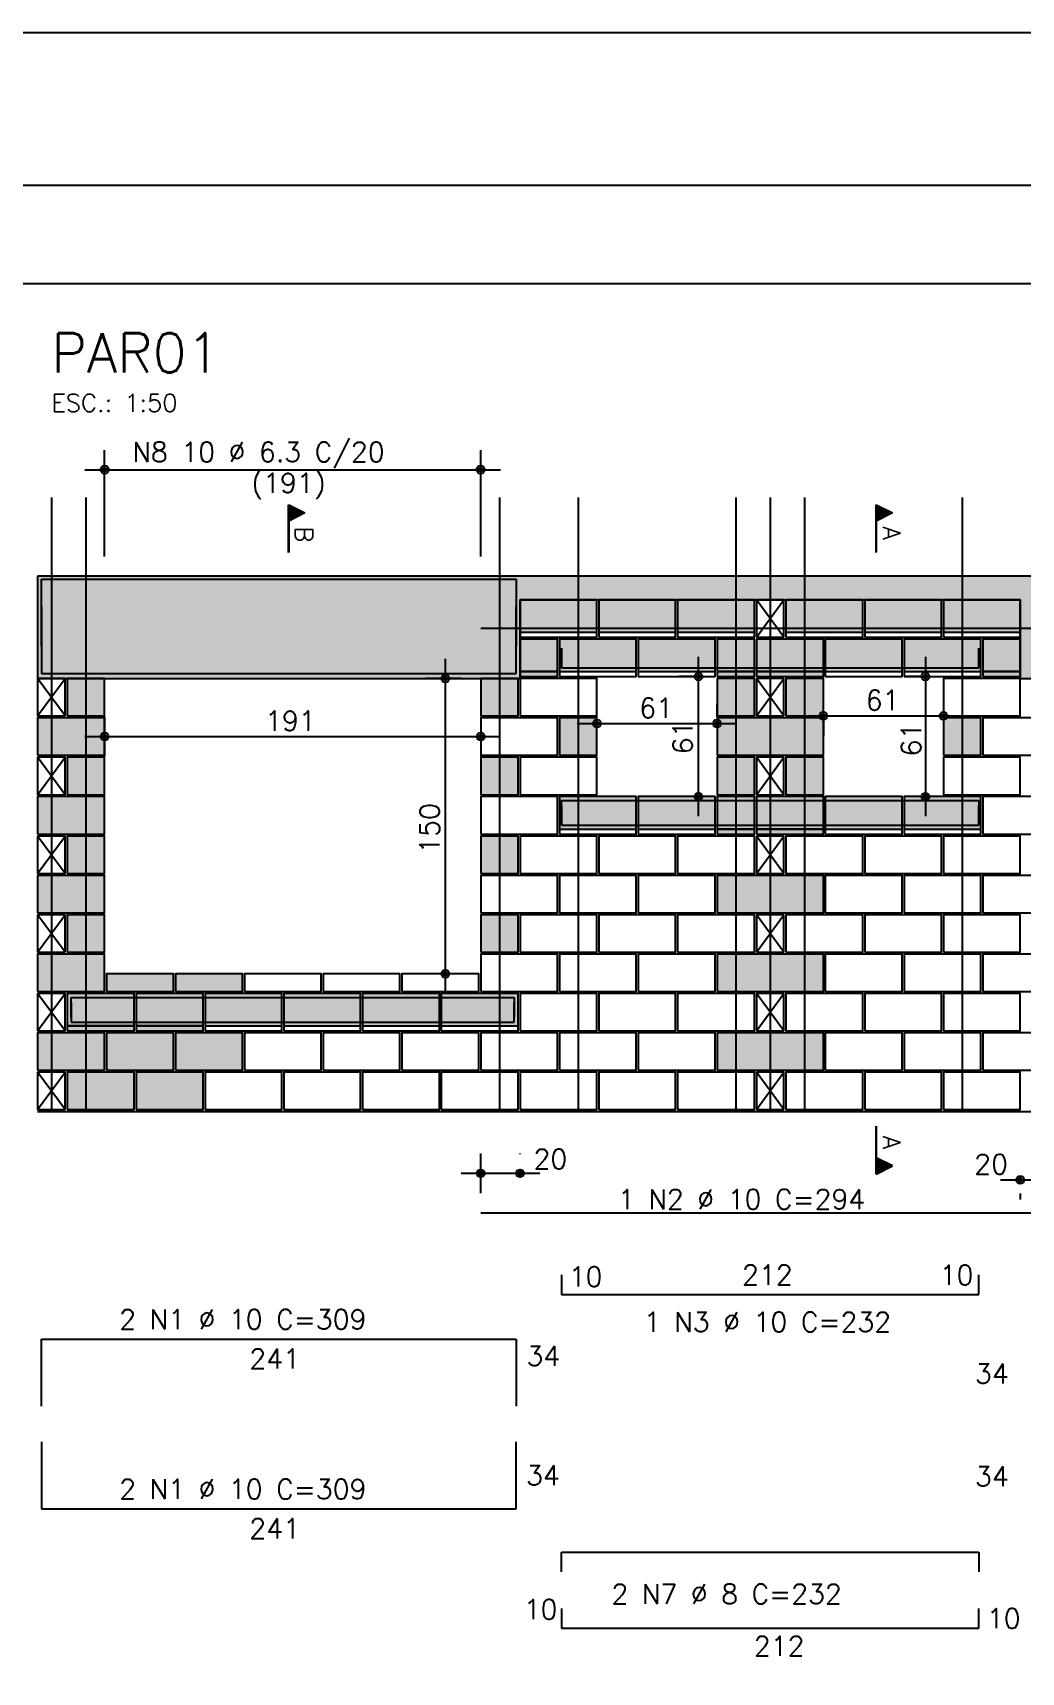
# Model space of a CAD drawing. Extents: x -1.9 to 86, y -1.6 to 61.
# Drawn here: x 7.1 to 17.14, y 44.29 to 60.95 of the extents above; entities that cross this region are included whole.
import ezdxf

# ---------------------------------------------------------------- set-up
doc = ezdxf.new("R2010")
doc.units = 0
doc.header["$MEASUREMENT"] = 0
doc.linetypes.add('HIDDEN', pattern=[9.525, 6.35, -3.175])
doc.layers.get('Defpoints').update_dxf_attribs({"linetype": 'CONTINUOUS'})
for name, color, linetype in [('ARQ_FOLHA', 7, 'CONTINUOUS'), ('PENA_01', 1, 'CONTINUOUS'), ('PENA_02', 2, 'CONTINUOUS'), ('PENA_03', 3, 'CONTINUOUS'), ('PENA_05', 5, 'CONTINUOUS'), ('PENA_06', 6, 'CONTINUOUS'), ('PENA_09', 254, 'CONTINUOUS'), ('PENA_11', 252, 'CONTINUOUS'), ('PENA_19', 240, 'CONTINUOUS'), ('PENA_21', 100, 'CONTINUOUS'), ('PENA_23', 50, 'CONTINUOUS')]:
    doc.layers.add(name, color=color, linetype=linetype)
doc.styles.get("Standard").update_dxf_attribs({"font": 'ROMANS.SHX'})

msp = doc.modelspace()

# ---------------------------------------------------------------- linework, layer by layer
at = {"layer": 'ARQ_FOLHA', "color": 1}
for points in [[(0, 0), (84.1, 0), (84.1, 59.4), (0, 59.4)], [(2.5, 1), (83.1, 1), (83.1, 58.4), (2.5, 58.4)]]:
    msp.add_lwpolyline(points, close=True, dxfattribs=at)
at = {"layer": 'Defpoints', "color": 8, "linetype": 'HIDDEN', "ltscale": 100}
msp.add_lwpolyline([(-1.95, 60.95), (-1.95, -1.55), (86.05, -1.55), (86.05, 60.95)], close=True, dxfattribs=at)
at = {"layer": 'PENA_01', "linetype": 'Continuous'}
for p, q in [((7.829, 55.63), (7.829, 56.711)), ((11.649, 55.63), (11.649, 56.711)), ((7.629, 56.511), (11.849, 56.511)), ((12.049, 54.86), (12.829, 54.86)), ((12.849, 54.86), (13.629, 54.86)), ((13.649, 54.86), (14.429, 54.86)), ((14.749, 54.86), (15.529, 54.86)), ((15.549, 54.86), (16.329, 54.86)), ((16.349, 54.86), (17.129, 54.86)), ((11.29, 51.19), (11.29, 54.59)), ((13.861, 52.99), (13.861, 54.61)), ((16.166, 54.61), (16.166, 52.99)), ((11.449, 54.39), (11.09, 54.39)), ((12.049, 54.46), (12.429, 54.46)), ((12.449, 54.46), (13.229, 54.46)), ((13.249, 54.46), (14.029, 54.46)), ((13.829, 54.41), (13.661, 54.41)), ((14.049, 54.46), (14.429, 54.46)), ((14.449, 54.46), (15.129, 54.46)), ((15.149, 54.46), (15.929, 54.46)), ((15.949, 54.46), (16.729, 54.46)), ((16.139, 54.41), (15.966, 54.41)), ((16.749, 54.46), (17.129, 54.46)), ((12.829, 54), (12.829, 54.132)), ((14.049, 54), (14.049, 54.132)), ((7.829, 54), (7.829, 53.6)), ((11.649, 54), (11.649, 53.6)), ((14.929, 54.01), (16.549, 54.01)), ((15.129, 54), (15.129, 53.81)), ((16.349, 54), (16.349, 53.81)), ((7.629, 53.8), (11.849, 53.8)), ((12.629, 53.932), (14.249, 53.932)), ((13.829, 53.19), (13.661, 53.19)), ((16.139, 53.19), (15.966, 53.19)), ((12.449, 52.86), (13.229, 52.86)), ((13.249, 52.86), (14.029, 52.86)), ((14.049, 52.86), (14.429, 52.86)), ((14.449, 52.86), (15.129, 52.86)), ((15.149, 52.86), (15.929, 52.86)), ((15.949, 52.86), (16.729, 52.86)), ((11.429, 51.39), (11.09, 51.39)), ((7.449, 50.86), (8.129, 50.86)), ((8.149, 50.86), (8.829, 50.86)), ((8.849, 50.86), (9.629, 50.86)), ((9.649, 50.86), (10.429, 50.86)), ((10.449, 50.86), (11.229, 50.86)), ((11.249, 50.86), (12.029, 50.86)), ((11.649, 49.161), (11.649, 49.563)), ((12.049, 49.557), (12.049, 49.563)), ((12.249, 49.363), (11.449, 49.363)), ((16.929, 49.296), (17.728, 49.296)), ((17.129, 49.157), (17.129, 49.096))]:
    msp.add_line(p, q, dxfattribs=at)
at = {"layer": 'PENA_02', "linetype": 'Continuous'}
for p, q in [((14.729, 55.19), (14.449, 55.19)), ((14.449, 55.19), (14.449, 54.81)), ((14.729, 54.81), (14.729, 55.19)), ((14.449, 54.81), (14.729, 54.81)), ((7.429, 54.39), (7.149, 54.39)), ((7.149, 54.39), (7.149, 54.01)), ((7.429, 54.01), (7.429, 54.39)), ((14.729, 54.39), (14.449, 54.39)), ((14.449, 54.39), (14.449, 54.01)), ((14.729, 54.01), (14.729, 54.39)), ((7.149, 54.01), (7.429, 54.01)), ((14.449, 54.01), (14.729, 54.01)), ((7.429, 53.59), (7.149, 53.59)), ((7.149, 53.59), (7.149, 53.21)), ((7.429, 53.21), (7.429, 53.59)), ((14.729, 53.59), (14.449, 53.59)), ((14.449, 53.59), (14.449, 53.21)), ((14.729, 53.21), (14.729, 53.59)), ((7.149, 53.21), (7.429, 53.21)), ((14.449, 53.21), (14.729, 53.21)), ((7.429, 52.79), (7.149, 52.79)), ((7.149, 52.79), (7.149, 52.41)), ((7.429, 52.41), (7.429, 52.79)), ((14.729, 52.79), (14.449, 52.79)), ((14.449, 52.79), (14.449, 52.41)), ((14.729, 52.41), (14.729, 52.79)), ((7.149, 52.41), (7.429, 52.41)), ((14.449, 52.41), (14.729, 52.41)), ((7.429, 51.99), (7.149, 51.99)), ((7.149, 51.99), (7.149, 51.61)), ((7.429, 51.61), (7.429, 51.99)), ((14.729, 51.99), (14.449, 51.99)), ((14.449, 51.99), (14.449, 51.61)), ((14.729, 51.61), (14.729, 51.99)), ((7.149, 51.61), (7.429, 51.61)), ((14.449, 51.61), (14.729, 51.61)), ((7.429, 51.19), (7.149, 51.19)), ((7.149, 51.19), (7.149, 50.81)), ((7.429, 50.81), (7.429, 51.19)), ((14.729, 51.19), (14.449, 51.19)), ((14.449, 51.19), (14.449, 50.81)), ((14.729, 50.81), (14.729, 51.19)), ((7.149, 50.81), (7.429, 50.81)), ((14.449, 50.81), (14.729, 50.81)), ((7.429, 50.39), (7.149, 50.39)), ((7.149, 50.39), (7.149, 50.01)), ((7.429, 50.01), (7.429, 50.39)), ((14.729, 50.39), (14.449, 50.39)), ((14.449, 50.39), (14.449, 50.01)), ((14.729, 50.01), (14.729, 50.39)), ((7.149, 50.01), (7.429, 50.01)), ((7.149, 49.99), (22.029, 49.99)), ((14.449, 50.01), (14.729, 50.01))]:
    msp.add_line(p, q, dxfattribs=at)
for points in [[(7.149, 55.43), (7.149, 55.19), (7.149, 54.39), (12.049, 54.39), (12.049, 55.19), (17.129, 55.19), (17.129, 54.39), (22.029, 54.39), (22.029, 55.19), (22.029, 55.43), (7.149, 55.43)], [(12.049, 54.81), (12.829, 54.81), (12.829, 55.19), (12.049, 55.19), (12.049, 54.81)], [(12.849, 54.81), (13.629, 54.81), (13.629, 55.19), (12.849, 55.19), (12.849, 54.81)], [(13.649, 54.81), (14.429, 54.81), (14.429, 55.19), (13.649, 55.19), (13.649, 54.81)], [(14.749, 54.81), (15.529, 54.81), (15.529, 55.19), (14.749, 55.19), (14.749, 54.81)], [(15.549, 54.81), (16.329, 54.81), (16.329, 55.19), (15.549, 55.19), (15.549, 54.81)], [(16.349, 54.81), (17.129, 54.81), (17.129, 55.19), (16.349, 55.19), (16.349, 54.81)], [(12.049, 54.41), (12.429, 54.41), (12.429, 54.79), (12.049, 54.79), (12.049, 54.41)], [(12.449, 54.41), (13.229, 54.41), (13.229, 54.79), (12.449, 54.79), (12.449, 54.41)], [(13.249, 54.41), (14.029, 54.41), (14.029, 54.79), (13.249, 54.79), (13.249, 54.41)], [(14.049, 54.41), (14.429, 54.41), (14.429, 54.79), (14.049, 54.79), (14.049, 54.41)], [(14.449, 54.41), (15.129, 54.41), (15.129, 54.79), (14.449, 54.79), (14.449, 54.41)], [(15.149, 54.41), (15.929, 54.41), (15.929, 54.79), (15.149, 54.79), (15.149, 54.41)], [(15.949, 54.41), (16.729, 54.41), (16.729, 54.79), (15.949, 54.79), (15.949, 54.41)], [(16.749, 54.41), (17.129, 54.41), (17.129, 54.79), (16.749, 54.79), (16.749, 54.41)], [(7.449, 54.01), (7.829, 54.01), (7.829, 54.39), (7.449, 54.39), (7.449, 54.01)], [(11.649, 54.01), (12.029, 54.01), (12.029, 54.39), (11.649, 54.39), (11.649, 54.01)], [(12.049, 54.01), (12.829, 54.01), (12.829, 54.39), (12.049, 54.39), (12.049, 54.01)], [(14.049, 54.01), (14.429, 54.01), (14.429, 54.39), (14.049, 54.39), (14.049, 54.01)], [(14.749, 54.01), (15.129, 54.01), (15.129, 54.39), (14.749, 54.39), (14.749, 54.01)], [(16.349, 54.01), (17.129, 54.01), (17.129, 54.39), (16.349, 54.39), (16.349, 54.01)], [(7.149, 53.61), (7.829, 53.61), (7.829, 53.99), (7.149, 53.99), (7.149, 53.61)], [(11.649, 53.61), (12.429, 53.61), (12.429, 53.99), (11.649, 53.99), (11.649, 53.61)], [(12.449, 53.61), (12.829, 53.61), (12.829, 53.99), (12.449, 53.99), (12.449, 53.61)], [(14.049, 53.61), (15.129, 53.61), (15.129, 53.99), (14.049, 53.99), (14.049, 53.61)], [(16.349, 53.61), (16.729, 53.61), (16.729, 53.99), (16.349, 53.99), (16.349, 53.61)], [(16.749, 53.61), (17.529, 53.61), (17.529, 53.99), (16.749, 53.99), (16.749, 53.61)], [(7.449, 53.21), (7.829, 53.21), (7.829, 53.59), (7.449, 53.59), (7.449, 53.21)], [(11.649, 53.21), (12.029, 53.21), (12.029, 53.59), (11.649, 53.59), (11.649, 53.21)], [(12.049, 53.21), (12.829, 53.21), (12.829, 53.59), (12.049, 53.59), (12.049, 53.21)], [(14.049, 53.21), (14.429, 53.21), (14.429, 53.59), (14.049, 53.59), (14.049, 53.21)], [(14.749, 53.21), (15.129, 53.21), (15.129, 53.59), (14.749, 53.59), (14.749, 53.21)], [(16.349, 53.21), (17.129, 53.21), (17.129, 53.59), (16.349, 53.59), (16.349, 53.21)], [(7.149, 52.81), (7.829, 52.81), (7.829, 53.19), (7.149, 53.19), (7.149, 52.81)], [(11.649, 52.81), (12.429, 52.81), (12.429, 53.19), (11.649, 53.19), (11.649, 52.81)], [(12.449, 52.81), (13.229, 52.81), (13.229, 53.19), (12.449, 53.19), (12.449, 52.81)], [(13.249, 52.81), (14.029, 52.81), (14.029, 53.19), (13.249, 53.19), (13.249, 52.81)], [(14.049, 52.81), (14.429, 52.81), (14.429, 53.19), (14.049, 53.19), (14.049, 52.81)], [(14.449, 52.81), (15.129, 52.81), (15.129, 53.19), (14.449, 53.19), (14.449, 52.81)], [(15.149, 52.81), (15.929, 52.81), (15.929, 53.19), (15.149, 53.19), (15.149, 52.81)], [(15.949, 52.81), (16.729, 52.81), (16.729, 53.19), (15.949, 53.19), (15.949, 52.81)], [(16.749, 52.81), (17.529, 52.81), (17.529, 53.19), (16.749, 53.19), (16.749, 52.81)], [(7.449, 52.41), (7.829, 52.41), (7.829, 52.79), (7.449, 52.79), (7.449, 52.41)], [(11.649, 52.41), (12.029, 52.41), (12.029, 52.79), (11.649, 52.79), (11.649, 52.41)], [(12.049, 52.41), (12.829, 52.41), (12.829, 52.79), (12.049, 52.79), (12.049, 52.41)], [(12.849, 52.41), (13.629, 52.41), (13.629, 52.79), (12.849, 52.79), (12.849, 52.41)], [(13.649, 52.41), (14.429, 52.41), (14.429, 52.79), (13.649, 52.79), (13.649, 52.41)], [(14.749, 52.41), (15.529, 52.41), (15.529, 52.79), (14.749, 52.79), (14.749, 52.41)], [(15.549, 52.41), (16.329, 52.41), (16.329, 52.79), (15.549, 52.79), (15.549, 52.41)], [(16.349, 52.41), (17.129, 52.41), (17.129, 52.79), (16.349, 52.79), (16.349, 52.41)], [(7.149, 52.01), (7.829, 52.01), (7.829, 52.39), (7.149, 52.39), (7.149, 52.01)], [(11.649, 52.01), (12.429, 52.01), (12.429, 52.39), (11.649, 52.39), (11.649, 52.01)], [(12.449, 52.01), (13.229, 52.01), (13.229, 52.39), (12.449, 52.39), (12.449, 52.01)], [(13.249, 52.01), (14.029, 52.01), (14.029, 52.39), (13.249, 52.39), (13.249, 52.01)], [(14.049, 52.01), (15.129, 52.01), (15.129, 52.39), (14.049, 52.39), (14.049, 52.01)], [(15.149, 52.01), (15.929, 52.01), (15.929, 52.39), (15.149, 52.39), (15.149, 52.01)], [(15.949, 52.01), (16.729, 52.01), (16.729, 52.39), (15.949, 52.39), (15.949, 52.01)], [(16.749, 52.01), (17.529, 52.01), (17.529, 52.39), (16.749, 52.39), (16.749, 52.01)], [(7.449, 51.61), (7.829, 51.61), (7.829, 51.99), (7.449, 51.99), (7.449, 51.61)], [(11.649, 51.61), (12.029, 51.61), (12.029, 51.99), (11.649, 51.99), (11.649, 51.61)], [(12.049, 51.61), (12.829, 51.61), (12.829, 51.99), (12.049, 51.99), (12.049, 51.61)], [(12.849, 51.61), (13.629, 51.61), (13.629, 51.99), (12.849, 51.99), (12.849, 51.61)], [(13.649, 51.61), (14.429, 51.61), (14.429, 51.99), (13.649, 51.99), (13.649, 51.61)], [(14.749, 51.61), (15.529, 51.61), (15.529, 51.99), (14.749, 51.99), (14.749, 51.61)], [(15.549, 51.61), (16.329, 51.61), (16.329, 51.99), (15.549, 51.99), (15.549, 51.61)], [(16.349, 51.61), (17.129, 51.61), (17.129, 51.99), (16.349, 51.99), (16.349, 51.61)], [(7.149, 51.21), (7.829, 51.21), (7.829, 51.59), (7.149, 51.59), (7.149, 51.21)], [(11.649, 51.21), (12.429, 51.21), (12.429, 51.59), (11.649, 51.59), (11.649, 51.21)], [(12.449, 51.21), (13.229, 51.21), (13.229, 51.59), (12.449, 51.59), (12.449, 51.21)], [(13.249, 51.21), (14.029, 51.21), (14.029, 51.59), (13.249, 51.59), (13.249, 51.21)], [(14.049, 51.21), (15.129, 51.21), (15.129, 51.59), (14.049, 51.59), (14.049, 51.21)], [(15.149, 51.21), (15.929, 51.21), (15.929, 51.59), (15.149, 51.59), (15.149, 51.21)], [(15.949, 51.21), (16.729, 51.21), (16.729, 51.59), (15.949, 51.59), (15.949, 51.21)], [(16.749, 51.21), (17.529, 51.21), (17.529, 51.59), (16.749, 51.59), (16.749, 51.21)], [(7.849, 51.21), (8.529, 51.21), (8.529, 51.39), (7.849, 51.39), (7.849, 51.21)], [(8.549, 51.21), (9.229, 51.21), (9.229, 51.39), (8.549, 51.39), (8.549, 51.21)], [(9.249, 51.21), (10.029, 51.21), (10.029, 51.39), (9.249, 51.39), (9.249, 51.21)], [(10.049, 51.21), (10.829, 51.21), (10.829, 51.39), (10.049, 51.39), (10.049, 51.21)], [(10.849, 51.21), (11.629, 51.21), (11.629, 51.39), (10.849, 51.39), (10.849, 51.21)], [(7.449, 50.81), (8.129, 50.81), (8.129, 51.19), (7.449, 51.19), (7.449, 50.81)], [(8.149, 50.81), (8.829, 50.81), (8.829, 51.19), (8.149, 51.19), (8.149, 50.81)], [(8.849, 50.81), (9.629, 50.81), (9.629, 51.19), (8.849, 51.19), (8.849, 50.81)], [(9.649, 50.81), (10.429, 50.81), (10.429, 51.19), (9.649, 51.19), (9.649, 50.81)], [(10.449, 50.81), (11.229, 50.81), (11.229, 51.19), (10.449, 51.19), (10.449, 50.81)], [(11.249, 50.81), (12.029, 50.81), (12.029, 51.19), (11.249, 51.19), (11.249, 50.81)], [(12.049, 50.81), (12.829, 50.81), (12.829, 51.19), (12.049, 51.19), (12.049, 50.81)], [(12.849, 50.81), (13.629, 50.81), (13.629, 51.19), (12.849, 51.19), (12.849, 50.81)], [(13.649, 50.81), (14.429, 50.81), (14.429, 51.19), (13.649, 51.19), (13.649, 50.81)], [(14.749, 50.81), (15.529, 50.81), (15.529, 51.19), (14.749, 51.19), (14.749, 50.81)], [(15.549, 50.81), (16.329, 50.81), (16.329, 51.19), (15.549, 51.19), (15.549, 50.81)], [(16.349, 50.81), (17.129, 50.81), (17.129, 51.19), (16.349, 51.19), (16.349, 50.81)], [(7.149, 50.41), (7.829, 50.41), (7.829, 50.79), (7.149, 50.79), (7.149, 50.41)], [(7.849, 50.41), (8.529, 50.41), (8.529, 50.79), (7.849, 50.79), (7.849, 50.41)], [(8.549, 50.41), (9.229, 50.41), (9.229, 50.79), (8.549, 50.79), (8.549, 50.41)], [(9.249, 50.41), (10.029, 50.41), (10.029, 50.79), (9.249, 50.79), (9.249, 50.41)], [(10.049, 50.41), (10.829, 50.41), (10.829, 50.79), (10.049, 50.79), (10.049, 50.41)], [(10.849, 50.41), (11.629, 50.41), (11.629, 50.79), (10.849, 50.79), (10.849, 50.41)], [(11.649, 50.41), (12.429, 50.41), (12.429, 50.79), (11.649, 50.79), (11.649, 50.41)], [(12.449, 50.41), (13.229, 50.41), (13.229, 50.79), (12.449, 50.79), (12.449, 50.41)], [(13.249, 50.41), (14.029, 50.41), (14.029, 50.79), (13.249, 50.79), (13.249, 50.41)], [(14.049, 50.41), (15.129, 50.41), (15.129, 50.79), (14.049, 50.79), (14.049, 50.41)], [(15.149, 50.41), (15.929, 50.41), (15.929, 50.79), (15.149, 50.79), (15.149, 50.41)], [(15.949, 50.41), (16.729, 50.41), (16.729, 50.79), (15.949, 50.79), (15.949, 50.41)], [(16.749, 50.41), (17.529, 50.41), (17.529, 50.79), (16.749, 50.79), (16.749, 50.41)], [(7.449, 50.01), (8.129, 50.01), (8.129, 50.39), (7.449, 50.39), (7.449, 50.01)], [(8.149, 50.01), (8.829, 50.01), (8.829, 50.39), (8.149, 50.39), (8.149, 50.01)], [(8.849, 50.01), (9.629, 50.01), (9.629, 50.39), (8.849, 50.39), (8.849, 50.01)], [(9.649, 50.01), (10.429, 50.01), (10.429, 50.39), (9.649, 50.39), (9.649, 50.01)], [(10.449, 50.01), (11.229, 50.01), (11.229, 50.39), (10.449, 50.39), (10.449, 50.01)], [(11.249, 50.01), (12.029, 50.01), (12.029, 50.39), (11.249, 50.39), (11.249, 50.01)], [(12.049, 50.01), (12.829, 50.01), (12.829, 50.39), (12.049, 50.39), (12.049, 50.01)], [(12.849, 50.01), (13.629, 50.01), (13.629, 50.39), (12.849, 50.39), (12.849, 50.01)], [(13.649, 50.01), (14.429, 50.01), (14.429, 50.39), (13.649, 50.39), (13.649, 50.01)], [(14.749, 50.01), (15.529, 50.01), (15.529, 50.39), (14.749, 50.39), (14.749, 50.01)], [(15.549, 50.01), (16.329, 50.01), (16.329, 50.39), (15.549, 50.39), (15.549, 50.01)], [(16.349, 50.01), (17.129, 50.01), (17.129, 50.39), (16.349, 50.39), (16.349, 50.01)]]:
    msp.add_lwpolyline(points, dxfattribs=at)
for centre, radius in [((7.829, 56.511), 0.0416), ((7.829, 56.511), 0.0208), ((11.649, 56.511), 0.0416), ((11.649, 56.511), 0.0208), ((11.29, 54.39), 0.04), ((11.29, 54.39), 0.02), ((13.861, 54.41), 0.04), ((13.861, 54.41), 0.02), ((16.166, 54.41), 0.04), ((16.166, 54.41), 0.02), ((12.829, 53.932), 0.04), ((14.049, 53.932), 0.04), ((15.129, 54.01), 0.04), ((15.129, 54.01), 0.02), ((16.349, 54.01), 0.04), ((16.349, 54.01), 0.02), ((7.829, 53.8), 0.04), ((7.829, 53.8), 0.02), ((11.649, 53.8), 0.04), ((11.649, 53.8), 0.02), ((12.829, 53.932), 0.02), ((14.049, 53.932), 0.02), ((13.861, 53.19), 0.04), ((13.861, 53.19), 0.02), ((16.166, 53.19), 0.04), ((16.166, 53.19), 0.02), ((11.29, 51.39), 0.04), ((11.29, 51.39), 0.02), ((11.649, 49.363), 0.04), ((11.649, 49.363), 0.02), ((12.049, 49.363), 0.04), ((12.049, 49.363), 0.02), ((17.129, 49.296), 0.04), ((17.129, 49.296), 0.02)]:
    msp.add_circle(centre, radius, dxfattribs=at)
at = {"layer": 'PENA_03', "linetype": 'Continuous'}
for p, q in [((9.698, 55.669), (9.698, 56.155)), ((9.698, 56.155), (9.864, 56.072)), ((9.699, 56.154), (9.699, 55.99)), ((9.699, 56.154), (9.862, 56.072)), ((9.711, 56.149), (9.711, 55.995)), ((9.724, 56.142), (9.724, 56.002)), ((9.736, 56.136), (9.736, 56.008)), ((9.749, 56.129), (9.749, 56.014)), ((15.665, 55.669), (15.665, 56.155)), ((15.665, 56.155), (15.831, 56.072)), ((15.666, 56.154), (15.666, 55.99)), ((15.666, 56.154), (15.829, 56.072)), ((15.678, 56.149), (15.678, 55.995)), ((15.691, 56.142), (15.691, 56.002)), ((15.703, 56.136), (15.703, 56.008)), ((15.716, 56.129), (15.716, 56.014)), ((9.862, 56.072), (9.699, 55.99)), ((9.864, 56.072), (9.699, 55.989)), ((9.699, 55.989), (9.699, 55.669)), ((9.762, 56.123), (9.762, 56.021)), ((9.775, 56.117), (9.775, 56.027)), ((9.787, 56.11), (9.787, 56.034)), ((9.8, 56.104), (9.8, 56.04)), ((9.813, 56.097), (9.813, 56.046)), ((9.826, 56.091), (9.826, 56.053)), ((9.838, 56.085), (9.838, 56.059)), ((9.851, 56.078), (9.851, 56.066)), ((15.829, 56.072), (15.666, 55.99)), ((15.831, 56.072), (15.666, 55.989)), ((15.666, 55.989), (15.666, 55.669)), ((15.729, 56.123), (15.729, 56.021)), ((15.742, 56.117), (15.742, 56.027)), ((15.754, 56.11), (15.754, 56.034)), ((15.767, 56.104), (15.767, 56.04)), ((15.78, 56.097), (15.78, 56.046)), ((15.793, 56.091), (15.793, 56.053)), ((15.805, 56.085), (15.805, 56.059)), ((15.818, 56.078), (15.818, 56.066)), ((14.449, 54.81), (14.729, 55.19)), ((14.729, 54.81), (14.449, 55.19)), ((7.149, 54.01), (7.429, 54.39)), ((7.429, 54.01), (7.149, 54.39)), ((14.449, 54.01), (14.729, 54.39)), ((14.729, 54.01), (14.449, 54.39)), ((7.149, 53.21), (7.429, 53.59)), ((7.429, 53.21), (7.149, 53.59)), ((14.449, 53.21), (14.729, 53.59)), ((14.729, 53.21), (14.449, 53.59)), ((7.149, 52.41), (7.429, 52.79)), ((7.429, 52.41), (7.149, 52.79)), ((14.449, 52.41), (14.729, 52.79)), ((14.729, 52.41), (14.449, 52.79)), ((7.149, 51.61), (7.429, 51.99)), ((7.429, 51.61), (7.149, 51.99)), ((14.449, 51.61), (14.729, 51.99)), ((14.729, 51.61), (14.449, 51.99)), ((7.149, 50.81), (7.429, 51.19)), ((7.429, 50.81), (7.149, 51.19)), ((14.449, 50.81), (14.729, 51.19)), ((14.729, 50.81), (14.449, 51.19)), ((7.149, 50.01), (7.429, 50.39)), ((7.429, 50.01), (7.149, 50.39)), ((14.449, 50.01), (14.729, 50.39)), ((14.729, 50.01), (14.449, 50.39)), ((15.665, 49.843), (15.665, 49.356)), ((15.666, 49.522), (15.666, 49.843)), ((15.831, 49.439), (15.666, 49.522)), ((15.666, 49.357), (15.666, 49.521)), ((15.829, 49.439), (15.666, 49.521)), ((15.678, 49.363), (15.678, 49.516)), ((15.691, 49.369), (15.691, 49.51)), ((15.703, 49.375), (15.703, 49.503)), ((15.716, 49.382), (15.716, 49.497)), ((15.729, 49.388), (15.729, 49.49)), ((15.742, 49.395), (15.742, 49.484)), ((15.754, 49.401), (15.754, 49.478)), ((15.767, 49.407), (15.767, 49.471)), ((15.665, 49.356), (15.831, 49.439)), ((15.666, 49.357), (15.829, 49.439)), ((15.78, 49.414), (15.78, 49.465)), ((15.793, 49.42), (15.793, 49.458)), ((15.805, 49.427), (15.805, 49.452)), ((15.818, 49.433), (15.818, 49.446))]:
    msp.add_line(p, q, dxfattribs=at)
at = {"layer": 'PENA_05', "linetype": 'Continuous'}
for p, q in [((7.189, 54.72), (7.189, 55.4)), ((7.189, 55.4), (12.009, 55.4)), ((12.009, 55.4), (12.009, 54.72)), ((7.189, 55.121), (7.189, 54.441)), ((12.009, 54.441), (12.009, 55.121)), ((11.649, 54.9), (17.528, 54.9)), ((12.469, 54.7), (12.469, 54.5)), ((16.709, 54.5), (16.709, 54.7)), ((12.469, 54.5), (16.709, 54.5)), ((7.189, 54.441), (12.009, 54.441)), ((12.469, 52.95), (12.469, 53.15)), ((12.469, 53.15), (16.709, 53.15)), ((16.709, 53.15), (16.709, 52.95)), ((12.469, 53.1), (12.469, 52.9)), ((16.709, 52.9), (16.709, 53.1)), ((12.469, 52.9), (16.709, 52.9)), ((7.489, 50.95), (7.489, 51.15)), ((7.489, 51.15), (11.989, 51.15)), ((11.989, 51.15), (11.989, 50.95)), ((7.489, 51.1), (7.489, 50.9)), ((11.989, 50.9), (11.989, 51.1)), ((7.489, 50.9), (11.989, 50.9)), ((11.649, 48.961), (17.528, 48.961)), ((12.469, 48.331), (12.469, 48.131)), ((16.709, 48.131), (16.709, 48.331)), ((12.469, 48.131), (16.709, 48.131)), ((7.189, 46.999), (7.189, 47.679)), ((7.189, 47.679), (12.009, 47.679)), ((12.009, 47.679), (12.009, 46.999)), ((7.189, 46.635), (7.189, 45.955)), ((12.009, 45.955), (12.009, 46.635)), ((7.189, 45.955), (12.009, 45.955)), ((12.469, 45.314), (12.469, 45.514)), ((12.469, 45.514), (16.709, 45.514)), ((16.709, 45.514), (16.709, 45.314)), ((12.469, 44.941), (12.469, 44.741)), ((16.709, 44.741), (16.709, 44.941)), ((12.469, 44.741), (16.709, 44.741))]:
    msp.add_line(p, q, dxfattribs=at)
for points in [[(7.289, 56.23), (7.289, 49.99)], [(7.639, 56.23), (7.639, 49.99)], [(11.839, 56.23), (11.839, 49.99)], [(12.639, 56.23), (12.639, 49.99)], [(14.239, 56.23), (14.239, 49.99)], [(14.589, 56.23), (14.589, 49.99)], [(14.939, 56.23), (14.939, 49.99)], [(16.539, 56.23), (16.539, 49.99)]]:
    msp.add_lwpolyline(points, dxfattribs=at)
at = {"layer": 'PENA_09', "linetype": 'Continuous'}
for points in [[(12.049, 54.86), (12.829, 54.86), (12.829, 55.19), (12.049, 55.19), (12.049, 54.86)], [(12.849, 54.86), (13.629, 54.86), (13.629, 55.19), (12.849, 55.19), (12.849, 54.86)], [(13.649, 54.86), (14.429, 54.86), (14.429, 55.19), (13.649, 55.19), (13.649, 54.86)], [(14.749, 54.86), (15.529, 54.86), (15.529, 55.19), (14.749, 55.19), (14.749, 54.86)], [(15.549, 54.86), (16.329, 54.86), (16.329, 55.19), (15.549, 55.19), (15.549, 54.86)], [(16.349, 54.86), (17.129, 54.86), (17.129, 55.19), (16.349, 55.19), (16.349, 54.86)], [(12.049, 54.46), (12.429, 54.46), (12.429, 54.79), (12.049, 54.79), (12.049, 54.46)], [(12.449, 54.46), (13.229, 54.46), (13.229, 54.79), (12.449, 54.79), (12.449, 54.46)], [(13.249, 54.46), (14.029, 54.46), (14.029, 54.79), (13.249, 54.79), (13.249, 54.46)], [(14.049, 54.46), (14.429, 54.46), (14.429, 54.79), (14.049, 54.79), (14.049, 54.46)], [(14.449, 54.46), (15.129, 54.46), (15.129, 54.79), (14.449, 54.79), (14.449, 54.46)], [(15.149, 54.46), (15.929, 54.46), (15.929, 54.79), (15.149, 54.79), (15.149, 54.46)], [(15.949, 54.46), (16.729, 54.46), (16.729, 54.79), (15.949, 54.79), (15.949, 54.46)], [(16.749, 54.46), (17.129, 54.46), (17.129, 54.79), (16.749, 54.79), (16.749, 54.46)], [(12.449, 52.86), (13.229, 52.86), (13.229, 53.19), (12.449, 53.19), (12.449, 52.86)], [(13.249, 52.86), (14.029, 52.86), (14.029, 53.19), (13.249, 53.19), (13.249, 52.86)], [(14.049, 52.86), (14.429, 52.86), (14.429, 53.19), (14.049, 53.19), (14.049, 52.86)], [(14.449, 52.86), (15.129, 52.86), (15.129, 53.19), (14.449, 53.19), (14.449, 52.86)], [(15.149, 52.86), (15.929, 52.86), (15.929, 53.19), (15.149, 53.19), (15.149, 52.86)], [(15.949, 52.86), (16.729, 52.86), (16.729, 53.19), (15.949, 53.19), (15.949, 52.86)], [(7.449, 50.86), (8.129, 50.86), (8.129, 51.19), (7.449, 51.19), (7.449, 50.86)], [(8.149, 50.86), (8.829, 50.86), (8.829, 51.19), (8.149, 51.19), (8.149, 50.86)], [(8.849, 50.86), (9.629, 50.86), (9.629, 51.19), (8.849, 51.19), (8.849, 50.86)], [(9.649, 50.86), (10.429, 50.86), (10.429, 51.19), (9.649, 51.19), (9.649, 50.86)], [(10.449, 50.86), (11.229, 50.86), (11.229, 51.19), (10.449, 51.19), (10.449, 50.86)], [(11.249, 50.86), (12.029, 50.86), (12.029, 51.19), (11.249, 51.19), (11.249, 50.86)]]:
    msp.add_lwpolyline(points, dxfattribs=at)
for points in [[(12.049, 54.86), (12.829, 54.86), (12.829, 55.19)], [(12.049, 54.86), (12.829, 55.19), (12.049, 55.19)], [(12.049, 54.86), (12.049, 55.19), (12.049, 54.86)], [(12.849, 54.86), (13.629, 54.86), (13.629, 55.19)], [(12.849, 54.86), (13.629, 55.19), (12.849, 55.19)], [(12.849, 54.86), (12.849, 55.19), (12.849, 54.86)], [(13.649, 54.86), (14.429, 54.86), (14.429, 55.19)], [(13.649, 54.86), (14.429, 55.19), (13.649, 55.19)], [(13.649, 54.86), (13.649, 55.19), (13.649, 54.86)], [(14.749, 54.86), (15.529, 54.86), (15.529, 55.19)], [(14.749, 54.86), (15.529, 55.19), (14.749, 55.19)], [(14.749, 54.86), (14.749, 55.19), (14.749, 54.86)], [(15.549, 54.86), (16.329, 54.86), (16.329, 55.19)], [(15.549, 54.86), (16.329, 55.19), (15.549, 55.19)], [(15.549, 54.86), (15.549, 55.19), (15.549, 54.86)], [(16.349, 54.86), (17.129, 54.86), (17.129, 55.19)], [(16.349, 54.86), (17.129, 55.19), (16.349, 55.19)], [(16.349, 54.86), (16.349, 55.19), (16.349, 54.86)], [(12.049, 54.46), (12.429, 54.46), (12.429, 54.79)], [(12.049, 54.46), (12.429, 54.79), (12.049, 54.79)], [(12.049, 54.46), (12.049, 54.79), (12.049, 54.46)], [(12.449, 54.46), (13.229, 54.46), (13.229, 54.79)], [(12.449, 54.46), (13.229, 54.79), (12.449, 54.79)], [(12.449, 54.46), (12.449, 54.79), (12.449, 54.46)], [(13.249, 54.46), (14.029, 54.46), (14.029, 54.79)], [(13.249, 54.46), (14.029, 54.79), (13.249, 54.79)], [(13.249, 54.46), (13.249, 54.79), (13.249, 54.46)], [(14.049, 54.46), (14.429, 54.46), (14.429, 54.79)], [(14.049, 54.46), (14.429, 54.79), (14.049, 54.79)], [(14.049, 54.46), (14.049, 54.79), (14.049, 54.46)], [(14.449, 54.46), (15.129, 54.46), (15.129, 54.79)], [(14.449, 54.46), (15.129, 54.79), (14.449, 54.79)], [(14.449, 54.46), (14.449, 54.79), (14.449, 54.46)], [(15.149, 54.46), (15.929, 54.46), (15.929, 54.79)], [(15.149, 54.46), (15.929, 54.79), (15.149, 54.79)], [(15.149, 54.46), (15.149, 54.79), (15.149, 54.46)], [(15.949, 54.46), (16.729, 54.46), (16.729, 54.79)], [(15.949, 54.46), (16.729, 54.79), (15.949, 54.79)], [(15.949, 54.46), (15.949, 54.79), (15.949, 54.46)], [(16.749, 54.46), (17.129, 54.46), (17.129, 54.79)], [(16.749, 54.46), (17.129, 54.79), (16.749, 54.79)], [(16.749, 54.46), (16.749, 54.79), (16.749, 54.46)], [(12.449, 52.86), (13.229, 52.86), (13.229, 53.19)], [(12.449, 52.86), (13.229, 53.19), (12.449, 53.19)], [(12.449, 52.86), (12.449, 53.19), (12.449, 52.86)], [(13.249, 52.86), (14.029, 52.86), (14.029, 53.19)], [(13.249, 52.86), (14.029, 53.19), (13.249, 53.19)], [(13.249, 52.86), (13.249, 53.19), (13.249, 52.86)], [(14.049, 52.86), (14.429, 52.86), (14.429, 53.19)], [(14.049, 52.86), (14.429, 53.19), (14.049, 53.19)], [(14.049, 52.86), (14.049, 53.19), (14.049, 52.86)], [(14.449, 52.86), (15.129, 52.86), (15.129, 53.19)], [(14.449, 52.86), (15.129, 53.19), (14.449, 53.19)], [(14.449, 52.86), (14.449, 53.19), (14.449, 52.86)], [(15.149, 52.86), (15.929, 52.86), (15.929, 53.19)], [(15.149, 52.86), (15.929, 53.19), (15.149, 53.19)], [(15.149, 52.86), (15.149, 53.19), (15.149, 52.86)], [(15.949, 52.86), (16.729, 52.86), (16.729, 53.19)], [(15.949, 52.86), (16.729, 53.19), (15.949, 53.19)], [(15.949, 52.86), (15.949, 53.19), (15.949, 52.86)], [(7.449, 50.86), (8.129, 50.86), (8.129, 51.19)], [(7.449, 50.86), (8.129, 51.19), (7.449, 51.19)], [(7.449, 50.86), (7.449, 51.19), (7.449, 50.86)], [(8.149, 50.86), (8.829, 50.86), (8.829, 51.19)], [(8.149, 50.86), (8.829, 51.19), (8.149, 51.19)], [(8.149, 50.86), (8.149, 51.19), (8.149, 50.86)], [(8.849, 50.86), (9.629, 50.86), (9.629, 51.19)], [(8.849, 50.86), (9.629, 51.19), (8.849, 51.19)], [(8.849, 50.86), (8.849, 51.19), (8.849, 50.86)], [(9.649, 50.86), (10.429, 50.86), (10.429, 51.19)], [(9.649, 50.86), (10.429, 51.19), (9.649, 51.19)], [(9.649, 50.86), (9.649, 51.19), (9.649, 50.86)], [(10.449, 50.86), (11.229, 50.86), (11.229, 51.19)], [(10.449, 50.86), (11.229, 51.19), (10.449, 51.19)], [(10.449, 50.86), (10.449, 51.19), (10.449, 50.86)], [(11.249, 50.86), (12.029, 50.86), (12.029, 51.19)], [(11.249, 50.86), (12.029, 51.19), (11.249, 51.19)], [(11.249, 50.86), (11.249, 51.19), (11.249, 50.86)]]:
    msp.add_solid(points, dxfattribs=at)
at = {"layer": 'PENA_11', "linetype": 'Continuous'}
for points in [[(22.029, 55.43), (7.149, 55.43), (12.049, 55.19)], [(12.049, 54.39), (12.049, 55.19), (7.149, 55.43)], [(12.049, 54.39), (7.149, 55.43), (7.149, 55.19)], [(22.029, 55.43), (12.049, 55.19), (17.129, 55.19)], [(22.029, 55.43), (17.129, 55.19), (22.029, 54.39)], [(12.049, 54.39), (7.149, 55.19), (7.149, 54.39)], [(22.029, 54.39), (17.129, 55.19), (17.129, 54.39)]]:
    msp.add_solid(points, dxfattribs=at)
at = {"layer": 'PENA_19', "linetype": 'Continuous'}
for points in [[(14.049, 53.61), (15.129, 53.61), (15.129, 53.99), (14.049, 53.99), (14.049, 53.61)], [(14.049, 52.01), (15.129, 52.01), (15.129, 52.39), (14.049, 52.39), (14.049, 52.01)], [(14.049, 51.21), (15.129, 51.21), (15.129, 51.59), (14.049, 51.59), (14.049, 51.21)], [(14.049, 50.41), (15.129, 50.41), (15.129, 50.79), (14.049, 50.79), (14.049, 50.41)]]:
    msp.add_lwpolyline(points, dxfattribs=at)
for points in [[(14.049, 53.61), (15.129, 53.61), (15.129, 53.99)], [(14.049, 53.61), (15.129, 53.99), (14.049, 53.99)], [(14.049, 53.61), (14.049, 53.99), (14.049, 53.61)], [(14.049, 52.01), (15.129, 52.01), (15.129, 52.39)], [(14.049, 52.01), (15.129, 52.39), (14.049, 52.39)], [(14.049, 52.01), (14.049, 52.39), (14.049, 52.01)], [(14.049, 51.21), (15.129, 51.21), (15.129, 51.59)], [(14.049, 51.21), (15.129, 51.59), (14.049, 51.59)], [(14.049, 51.21), (14.049, 51.59), (14.049, 51.21)], [(14.049, 50.41), (15.129, 50.41), (15.129, 50.79)], [(14.049, 50.41), (15.129, 50.79), (14.049, 50.79)], [(14.049, 50.41), (14.049, 50.79), (14.049, 50.41)]]:
    msp.add_solid(points, dxfattribs=at)
at = {"layer": 'PENA_21', "linetype": 'Continuous'}
for points in [[(14.449, 54.41), (15.129, 54.41), (15.129, 54.46), (14.449, 54.46), (14.449, 54.41)], [(7.149, 53.61), (7.829, 53.61), (7.829, 53.99), (7.149, 53.99), (7.149, 53.61)], [(7.149, 52.81), (7.829, 52.81), (7.829, 53.19), (7.149, 53.19), (7.149, 52.81)], [(14.449, 52.81), (15.129, 52.81), (15.129, 52.86), (14.449, 52.86), (14.449, 52.81)], [(7.149, 52.01), (7.829, 52.01), (7.829, 52.39), (7.149, 52.39), (7.149, 52.01)], [(7.149, 51.21), (7.829, 51.21), (7.829, 51.59), (7.149, 51.59), (7.149, 51.21)], [(7.849, 51.21), (8.529, 51.21), (8.529, 51.39), (7.849, 51.39), (7.849, 51.21)], [(7.849, 51.21), (8.529, 51.21), (8.529, 51.39), (7.849, 51.39), (7.849, 51.21)], [(8.549, 51.21), (9.229, 51.21), (9.229, 51.39), (8.549, 51.39), (8.549, 51.21)], [(8.549, 51.21), (9.229, 51.21), (9.229, 51.39), (8.549, 51.39), (8.549, 51.21)], [(7.449, 50.81), (8.129, 50.81), (8.129, 50.86), (7.449, 50.86), (7.449, 50.81)], [(8.149, 50.81), (8.829, 50.81), (8.829, 50.86), (8.149, 50.86), (8.149, 50.81)], [(7.149, 50.41), (7.829, 50.41), (7.829, 50.79), (7.149, 50.79), (7.149, 50.41)], [(7.849, 50.41), (8.529, 50.41), (8.529, 50.79), (7.849, 50.79), (7.849, 50.41)], [(8.549, 50.41), (9.229, 50.41), (9.229, 50.79), (8.549, 50.79), (8.549, 50.41)], [(7.449, 50.01), (8.129, 50.01), (8.129, 50.39), (7.449, 50.39), (7.449, 50.01)], [(8.149, 50.01), (8.829, 50.01), (8.829, 50.39), (8.149, 50.39), (8.149, 50.01)]]:
    msp.add_lwpolyline(points, dxfattribs=at)
for points in [[(14.449, 54.41), (15.129, 54.41), (15.129, 54.46)], [(14.449, 54.41), (15.129, 54.46), (14.449, 54.46)], [(14.449, 54.41), (14.449, 54.46), (14.449, 54.41)], [(7.149, 53.61), (7.829, 53.61), (7.829, 53.99)], [(7.149, 53.61), (7.829, 53.99), (7.149, 53.99)], [(7.149, 53.61), (7.149, 53.99), (7.149, 53.61)], [(7.149, 52.81), (7.829, 52.81), (7.829, 53.19)], [(7.149, 52.81), (7.829, 53.19), (7.149, 53.19)], [(7.149, 52.81), (7.149, 53.19), (7.149, 52.81)], [(14.449, 52.81), (15.129, 52.81), (15.129, 52.86)], [(14.449, 52.81), (15.129, 52.86), (14.449, 52.86)], [(14.449, 52.81), (14.449, 52.86), (14.449, 52.81)], [(7.149, 52.01), (7.829, 52.01), (7.829, 52.39)], [(7.149, 52.01), (7.829, 52.39), (7.149, 52.39)], [(7.149, 52.01), (7.149, 52.39), (7.149, 52.01)], [(7.149, 51.21), (7.829, 51.21), (7.829, 51.59)], [(7.149, 51.21), (7.829, 51.59), (7.149, 51.59)], [(7.149, 51.21), (7.149, 51.59), (7.149, 51.21)], [(7.849, 51.21), (8.529, 51.21), (8.529, 51.39)], [(7.849, 51.21), (8.529, 51.39), (7.849, 51.39)], [(7.849, 51.21), (7.849, 51.39), (7.849, 51.21)], [(7.849, 51.21), (8.529, 51.21), (8.529, 51.39)], [(7.849, 51.21), (8.529, 51.39), (7.849, 51.39)], [(7.849, 51.21), (7.849, 51.39), (7.849, 51.21)], [(8.549, 51.21), (9.229, 51.21), (9.229, 51.39)], [(8.549, 51.21), (9.229, 51.39), (8.549, 51.39)], [(8.549, 51.21), (8.549, 51.39), (8.549, 51.21)], [(8.549, 51.21), (9.229, 51.21), (9.229, 51.39)], [(8.549, 51.21), (9.229, 51.39), (8.549, 51.39)], [(8.549, 51.21), (8.549, 51.39), (8.549, 51.21)], [(7.449, 50.81), (8.129, 50.81), (8.129, 50.86)], [(7.449, 50.81), (8.129, 50.86), (7.449, 50.86)], [(7.449, 50.81), (7.449, 50.86), (7.449, 50.81)], [(8.149, 50.81), (8.829, 50.81), (8.829, 50.86)], [(8.149, 50.81), (8.829, 50.86), (8.149, 50.86)], [(8.149, 50.81), (8.149, 50.86), (8.149, 50.81)], [(7.149, 50.41), (7.829, 50.41), (7.829, 50.79)], [(7.149, 50.41), (7.829, 50.79), (7.149, 50.79)], [(7.149, 50.41), (7.149, 50.79), (7.149, 50.41)], [(7.849, 50.41), (8.529, 50.41), (8.529, 50.79)], [(7.849, 50.41), (8.529, 50.79), (7.849, 50.79)], [(7.849, 50.41), (7.849, 50.79), (7.849, 50.41)], [(8.549, 50.41), (9.229, 50.41), (9.229, 50.79)], [(8.549, 50.41), (9.229, 50.79), (8.549, 50.79)], [(8.549, 50.41), (8.549, 50.79), (8.549, 50.41)], [(7.449, 50.01), (8.129, 50.01), (8.129, 50.39)], [(7.449, 50.01), (8.129, 50.39), (7.449, 50.39)], [(7.449, 50.01), (7.449, 50.39), (7.449, 50.01)], [(8.149, 50.01), (8.829, 50.01), (8.829, 50.39)], [(8.149, 50.01), (8.829, 50.39), (8.149, 50.39)], [(8.149, 50.01), (8.149, 50.39), (8.149, 50.01)]]:
    msp.add_solid(points, dxfattribs=at)
at = {"layer": 'PENA_23', "linetype": 'Continuous'}
for points in [[(7.449, 54.01), (7.829, 54.01), (7.829, 54.39), (7.449, 54.39), (7.449, 54.01)], [(11.649, 54.01), (12.029, 54.01), (12.029, 54.39), (11.649, 54.39), (11.649, 54.01)], [(12.049, 54.41), (12.429, 54.41), (12.429, 54.46), (12.049, 54.46), (12.049, 54.41)], [(14.049, 54.41), (14.429, 54.41), (14.429, 54.46), (14.049, 54.46), (14.049, 54.41)], [(14.049, 54.01), (14.429, 54.01), (14.429, 54.39), (14.049, 54.39), (14.049, 54.01)], [(14.749, 54.01), (15.129, 54.01), (15.129, 54.39), (14.749, 54.39), (14.749, 54.01)], [(16.749, 54.41), (17.129, 54.41), (17.129, 54.46), (16.749, 54.46), (16.749, 54.41)], [(12.449, 53.61), (12.829, 53.61), (12.829, 53.99), (12.449, 53.99), (12.449, 53.61)], [(16.349, 53.61), (16.729, 53.61), (16.729, 53.99), (16.349, 53.99), (16.349, 53.61)], [(7.449, 53.21), (7.829, 53.21), (7.829, 53.59), (7.449, 53.59), (7.449, 53.21)], [(11.649, 53.21), (12.029, 53.21), (12.029, 53.59), (11.649, 53.59), (11.649, 53.21)], [(14.049, 53.21), (14.429, 53.21), (14.429, 53.59), (14.049, 53.59), (14.049, 53.21)], [(14.749, 53.21), (15.129, 53.21), (15.129, 53.59), (14.749, 53.59), (14.749, 53.21)], [(14.049, 52.81), (14.429, 52.81), (14.429, 52.86), (14.049, 52.86), (14.049, 52.81)], [(7.449, 52.41), (7.829, 52.41), (7.829, 52.79), (7.449, 52.79), (7.449, 52.41)], [(11.649, 52.41), (12.029, 52.41), (12.029, 52.79), (11.649, 52.79), (11.649, 52.41)], [(7.449, 51.61), (7.829, 51.61), (7.829, 51.99), (7.449, 51.99), (7.449, 51.61)], [(11.649, 51.61), (12.029, 51.61), (12.029, 51.99), (11.649, 51.99), (11.649, 51.61)]]:
    msp.add_lwpolyline(points, dxfattribs=at)
for points in [[(7.449, 54.01), (7.829, 54.01), (7.829, 54.39)], [(7.449, 54.01), (7.829, 54.39), (7.449, 54.39)], [(7.449, 54.01), (7.449, 54.39), (7.449, 54.01)], [(11.649, 54.01), (12.029, 54.01), (12.029, 54.39)], [(11.649, 54.01), (12.029, 54.39), (11.649, 54.39)], [(11.649, 54.01), (11.649, 54.39), (11.649, 54.01)], [(12.049, 54.41), (12.429, 54.41), (12.429, 54.46)], [(12.049, 54.41), (12.429, 54.46), (12.049, 54.46)], [(12.049, 54.41), (12.049, 54.46), (12.049, 54.41)], [(14.049, 54.41), (14.429, 54.41), (14.429, 54.46)], [(14.049, 54.41), (14.429, 54.46), (14.049, 54.46)], [(14.049, 54.41), (14.049, 54.46), (14.049, 54.41)], [(14.049, 54.01), (14.429, 54.01), (14.429, 54.39)], [(14.049, 54.01), (14.429, 54.39), (14.049, 54.39)], [(14.049, 54.01), (14.049, 54.39), (14.049, 54.01)], [(14.749, 54.01), (15.129, 54.01), (15.129, 54.39)], [(14.749, 54.01), (15.129, 54.39), (14.749, 54.39)], [(14.749, 54.01), (14.749, 54.39), (14.749, 54.01)], [(16.749, 54.41), (17.129, 54.41), (17.129, 54.46)], [(16.749, 54.41), (17.129, 54.46), (16.749, 54.46)], [(16.749, 54.41), (16.749, 54.46), (16.749, 54.41)], [(12.449, 53.61), (12.829, 53.61), (12.829, 53.99)], [(12.449, 53.61), (12.829, 53.99), (12.449, 53.99)], [(12.449, 53.61), (12.449, 53.99), (12.449, 53.61)], [(16.349, 53.61), (16.729, 53.61), (16.729, 53.99)], [(16.349, 53.61), (16.729, 53.99), (16.349, 53.99)], [(16.349, 53.61), (16.349, 53.99), (16.349, 53.61)], [(7.449, 53.21), (7.829, 53.21), (7.829, 53.59)], [(7.449, 53.21), (7.829, 53.59), (7.449, 53.59)], [(7.449, 53.21), (7.449, 53.59), (7.449, 53.21)], [(11.649, 53.21), (12.029, 53.21), (12.029, 53.59)], [(11.649, 53.21), (12.029, 53.59), (11.649, 53.59)], [(11.649, 53.21), (11.649, 53.59), (11.649, 53.21)], [(14.049, 53.21), (14.429, 53.21), (14.429, 53.59)], [(14.049, 53.21), (14.429, 53.59), (14.049, 53.59)], [(14.049, 53.21), (14.049, 53.59), (14.049, 53.21)], [(14.749, 53.21), (15.129, 53.21), (15.129, 53.59)], [(14.749, 53.21), (15.129, 53.59), (14.749, 53.59)], [(14.749, 53.21), (14.749, 53.59), (14.749, 53.21)], [(14.049, 52.81), (14.429, 52.81), (14.429, 52.86)], [(14.049, 52.81), (14.429, 52.86), (14.049, 52.86)], [(14.049, 52.81), (14.049, 52.86), (14.049, 52.81)], [(7.449, 52.41), (7.829, 52.41), (7.829, 52.79)], [(7.449, 52.41), (7.829, 52.79), (7.449, 52.79)], [(7.449, 52.41), (7.449, 52.79), (7.449, 52.41)], [(11.649, 52.41), (12.029, 52.41), (12.029, 52.79)], [(11.649, 52.41), (12.029, 52.79), (11.649, 52.79)], [(11.649, 52.41), (11.649, 52.79), (11.649, 52.41)], [(7.449, 51.61), (7.829, 51.61), (7.829, 51.99)], [(7.449, 51.61), (7.829, 51.99), (7.449, 51.99)], [(7.449, 51.61), (7.449, 51.99), (7.449, 51.61)], [(11.649, 51.61), (12.029, 51.61), (12.029, 51.99)], [(11.649, 51.61), (12.029, 51.99), (11.649, 51.99)], [(11.649, 51.61), (11.649, 51.99), (11.649, 51.61)]]:
    msp.add_solid(points, dxfattribs=at)

# ---------------------------------------------------------------- texts
at = {"layer": 'PENA_03', "linetype": 'Continuous'}
for s, height, p in [('ESC.: 1:50', 0.18, (7.289, 57.1)), ('N8 10 %%c 6.3 C/20', 0.2, (8.111, 56.592)), ('(191)', 0.2, (9.319, 56.277)), ('61', 0.2, (13.259, 53.992)), ('61', 0.2, (15.559, 54.07)), ('191', 0.2, (9.459, 53.86)), ('20', 0.2, (12.186, 49.408)), ('20', 0.2, (16.662, 49.356)), ('1 N2 %%c 10 C=294', 0.2, (13.043, 49)), ('10', 0.2, (12.543, 48.214)), ('212', 0.2, (14.304, 48.232)), ('10', 0.2, (16.31, 48.231)), ('2 N1 %%c 10 C=309', 0.2, (7.977, 47.779)), ('1 N3 %%c 10 C=232', 0.2, (13.306, 47.753)), ('241', 0.2, (9.299, 47.379)), ('34', 0.2, (12.114, 47.408)), ('34', 0.2, (16.669, 47.229)), ('34', 0.2, (12.109, 46.195)), ('34', 0.2, (16.669, 46.185)), ('2 N1 %%c 10 C=309', 0.2, (7.977, 46.055)), ('241', 0.2, (9.299, 45.655)), ('2 N7 %%c 8 C=232', 0.2, (12.977, 44.99)), ('10', 0.2, (12.086, 44.834)), ('10', 0.2, (16.789, 44.741)), ('212', 0.2, (14.423, 44.46))]:
    msp.add_text(s, height=height, dxfattribs=at).set_placement(p)
for s, height, rotation, p in [('B', 0.18, 270, (9.765, 55.936)), ('A', 0.18, 270, (15.732, 55.936)), ('61', 0.2, 90, (13.801, 53.62)), ('61', 0.2, 90, (16.121, 53.599)), ('150', 0.2, 90, (11.23, 52.61)), ('A', 0.18, 270, (15.732, 49.746))]:
    msp.add_text(s, height=height, rotation=rotation, dxfattribs=at).set_placement(p)
at = {"layer": 'PENA_06', "linetype": 'Continuous'}
msp.add_text('PAR01', height=0.4, dxfattribs=at).set_placement((7.289, 57.5))

doc.saveas('drawing.dxf')
